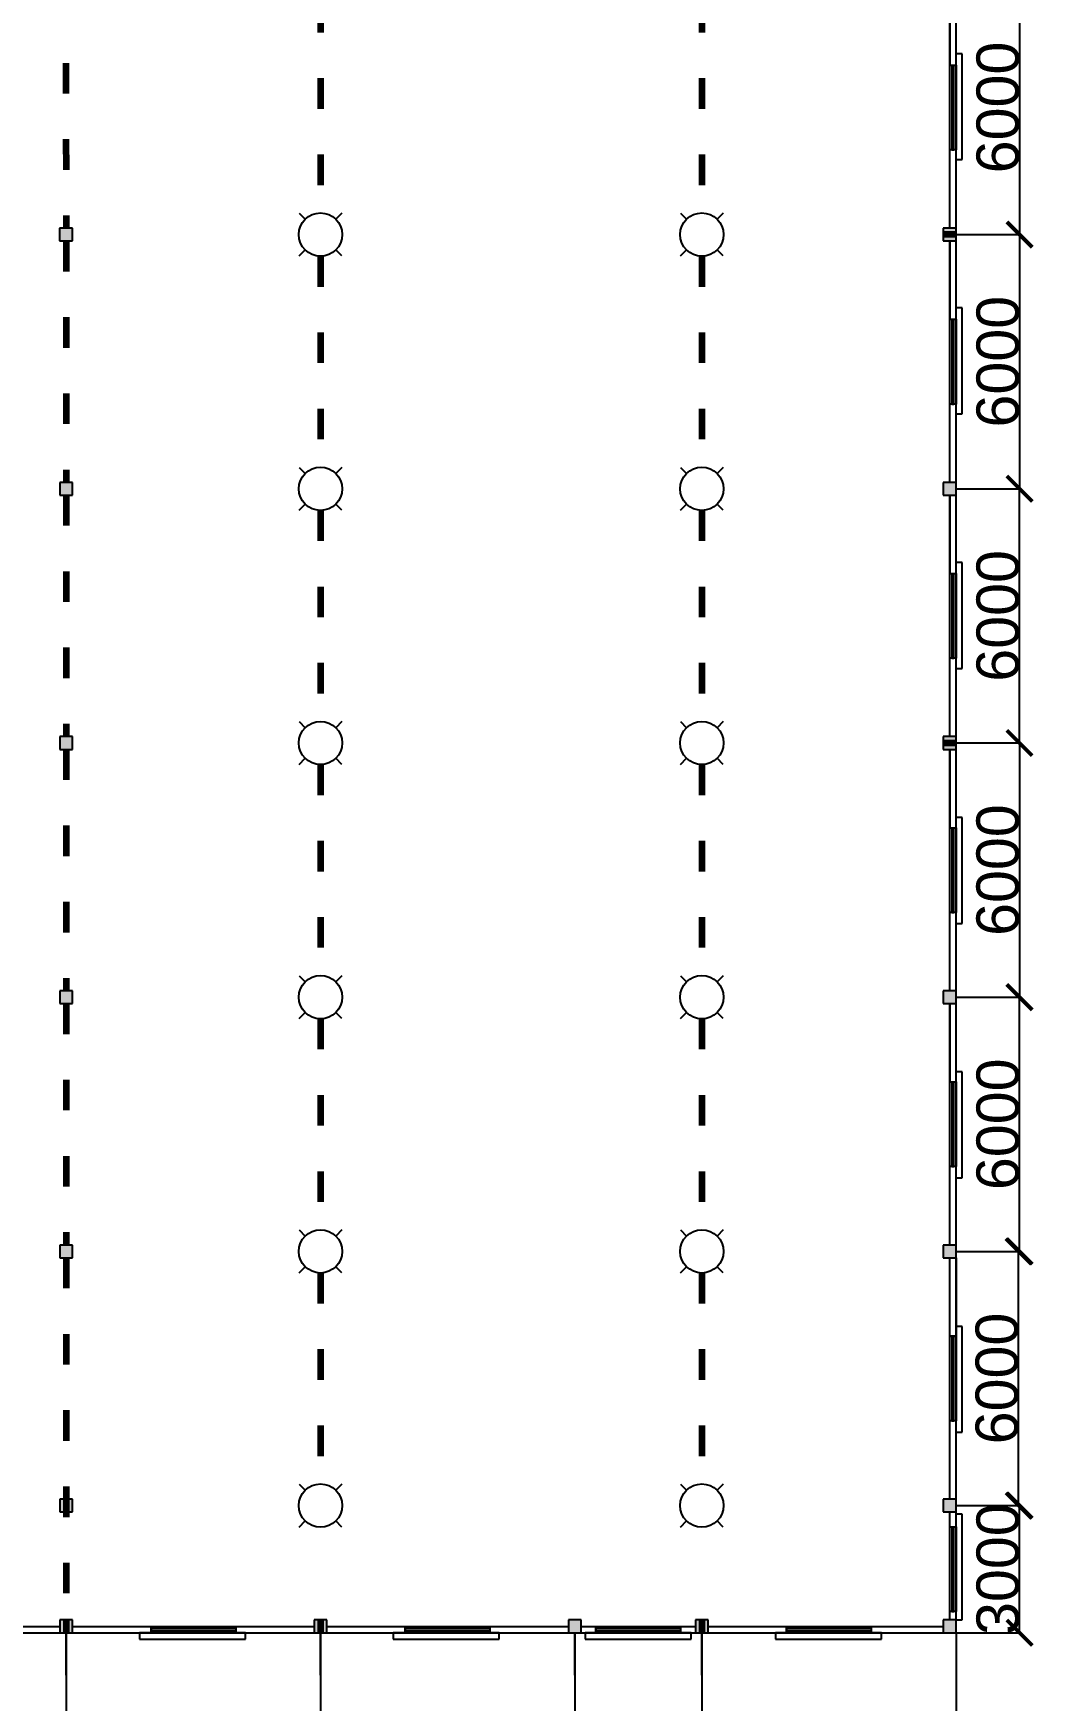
# Model space of a CAD drawing. Header units: millimetres. Extents: x 3339 to 2017737, y 4955 to 2748989.
# Drawn here: x 1518357 to 1541966, y 1661545 to 1700899 of the extents above; entities that cross this region are included whole.
import ezdxf

# ---------------------------------------------------------------- set-up
doc = ezdxf.new("R2010")
doc.units = ezdxf.units.MM
doc.header["$LTSCALE"] = 30
doc.linetypes.add('ACAD_ISO03W100', pattern=[30, 12, -18])
doc.styles.get("Standard").update_dxf_attribs({"font": 'arial.ttf'})
doc.dimstyles.new('ISO-25', dxfattribs={"dimtxt": 1000, "dimasz": 600, "dimexe": 1.25, "dimexo": 0.625, "dimtad": 1, "dimtxsty": 'Standard', "dimblk": 'ARCHTICK', "dimcen": 2.5, "dimclrd": 4, "dimadec": 0, "dimazin": 0, "dimtfac": 1, "dimtmove": 0, "dimatfit": 3, "dimfxl": 1, "dimarcsym": 0})
pattern_1 = [(0, (853779.603, 1616602.153), (0, 6.985), [5.08, -1.905]), (90, (853779.603, 1616602.153), (-6.985, 4e-16), [5.08, -1.905])]

# ---------------------------------------------------------------- blocks, each defined once
blk = doc.blocks.new('_ArchTick')
at = {"color": 0, "linetype": 'ByBlock', "const_width": 0.15}
blk.add_lwpolyline([(-0.5, -0.5), (0.5, 0.5)], dxfattribs=at)
blk = doc.blocks.new('*D402')
at = {"color": 0, "lineweight": -2, "transparency": 16777216}
for p, q in [((1513134, 1662148), (1513134, 1658090)), ((1519134, 1662148), (1519134, 1658090))]:
    blk.add_line(p, q, dxfattribs=at)
at = {"color": 4, "lineweight": -2, "transparency": 16777216}
blk.add_line((1519134, 1658092), (1513134, 1658092), dxfattribs=at)
at = {"layer": 'Defpoints', "color": 0, "transparency": 16777216}
for p in [(1513134, 1662149), (1519134, 1662149), (1513134, 1658092)]:
    blk.add_point(p, dxfattribs=at)
at = {"color": 4, "lineweight": -2, "transparency": 16777216, "xscale": 600, "yscale": 600, "zscale": 600, "rotation": 180}
blk.add_blockref('_ArchTick', (1513134, 1658092), dxfattribs=at)
at = {"color": 4, "lineweight": -2, "transparency": 16777216, "xscale": 600, "yscale": 600, "zscale": 600}
blk.add_blockref('_ArchTick', (1519134, 1658092), dxfattribs=at)
at = {"color": 0, "transparency": 16777216, "insert": (1516134, 1658603), "char_height": 1000, "attachment_point": 5}
blk.add_mtext('6000', dxfattribs=at)
blk = doc.blocks.new('*D403')
at = {"color": 0, "lineweight": -2, "transparency": 16777216}
for p, q in [((1519134, 1662148), (1519134, 1658090)), ((1525134, 1662148), (1525134, 1658090))]:
    blk.add_line(p, q, dxfattribs=at)
at = {"color": 4, "lineweight": -2, "transparency": 16777216}
blk.add_line((1525134, 1658092), (1519134, 1658092), dxfattribs=at)
at = {"layer": 'Defpoints', "color": 0, "transparency": 16777216}
for p in [(1519134, 1662149), (1525134, 1662149), (1519134, 1658092)]:
    blk.add_point(p, dxfattribs=at)
at = {"color": 4, "lineweight": -2, "transparency": 16777216, "xscale": 600, "yscale": 600, "zscale": 600, "rotation": 180}
blk.add_blockref('_ArchTick', (1519134, 1658092), dxfattribs=at)
at = {"color": 4, "lineweight": -2, "transparency": 16777216, "xscale": 600, "yscale": 600, "zscale": 600}
blk.add_blockref('_ArchTick', (1525134, 1658092), dxfattribs=at)
at = {"color": 0, "transparency": 16777216, "insert": (1522134, 1658603), "char_height": 1000, "attachment_point": 5}
blk.add_mtext('6000', dxfattribs=at)
blk = doc.blocks.new('*D404')
at = {"color": 0, "lineweight": -2, "transparency": 16777216}
for p, q in [((1525134, 1662148), (1525134, 1658140)), ((1531134, 1662148), (1531134, 1658140))]:
    blk.add_line(p, q, dxfattribs=at)
at = {"color": 4, "lineweight": -2, "transparency": 16777216}
blk.add_line((1531134, 1658142), (1525134, 1658142), dxfattribs=at)
at = {"layer": 'Defpoints', "color": 0, "transparency": 16777216}
for p in [(1525134, 1662149), (1531134, 1662149), (1525134, 1658142)]:
    blk.add_point(p, dxfattribs=at)
at = {"color": 4, "lineweight": -2, "transparency": 16777216, "xscale": 600, "yscale": 600, "zscale": 600, "rotation": 180}
blk.add_blockref('_ArchTick', (1525134, 1658142), dxfattribs=at)
at = {"color": 4, "lineweight": -2, "transparency": 16777216, "xscale": 600, "yscale": 600, "zscale": 600}
blk.add_blockref('_ArchTick', (1531134, 1658142), dxfattribs=at)
at = {"color": 0, "transparency": 16777216, "insert": (1528134, 1658653), "char_height": 1000, "attachment_point": 5}
blk.add_mtext('6000', dxfattribs=at)
blk = doc.blocks.new('*D405')
at = {"color": 0, "lineweight": -2, "transparency": 16777216}
for p, q in [((1531134, 1662148), (1531134, 1658190)), ((1534134, 1662148), (1534134, 1658190))]:
    blk.add_line(p, q, dxfattribs=at)
at = {"color": 4, "lineweight": -2, "transparency": 16777216}
blk.add_line((1534134, 1658192), (1531134, 1658192), dxfattribs=at)
at = {"layer": 'Defpoints', "color": 0, "transparency": 16777216}
for p in [(1531134, 1662149), (1534134, 1662149), (1531134, 1658192)]:
    blk.add_point(p, dxfattribs=at)
at = {"color": 4, "lineweight": -2, "transparency": 16777216, "xscale": 600, "yscale": 600, "zscale": 600, "rotation": 180}
blk.add_blockref('_ArchTick', (1531134, 1658192), dxfattribs=at)
at = {"color": 4, "lineweight": -2, "transparency": 16777216, "xscale": 600, "yscale": 600, "zscale": 600}
blk.add_blockref('_ArchTick', (1534134, 1658192), dxfattribs=at)
at = {"color": 0, "transparency": 16777216, "insert": (1532634, 1658703), "char_height": 1000, "attachment_point": 5}
blk.add_mtext('3000', dxfattribs=at)
blk = doc.blocks.new('*D406')
at = {"color": 0, "lineweight": -2, "transparency": 16777216}
for p, q in [((1534134, 1662148), (1534134, 1658240)), ((1540134, 1662148), (1540134, 1658240))]:
    blk.add_line(p, q, dxfattribs=at)
at = {"color": 4, "lineweight": -2, "transparency": 16777216}
blk.add_line((1540134, 1658242), (1534134, 1658242), dxfattribs=at)
at = {"layer": 'Defpoints', "color": 0, "transparency": 16777216}
for p in [(1534134, 1662149), (1540134, 1662149), (1534134, 1658242)]:
    blk.add_point(p, dxfattribs=at)
at = {"color": 4, "lineweight": -2, "transparency": 16777216, "xscale": 600, "yscale": 600, "zscale": 600, "rotation": 180}
blk.add_blockref('_ArchTick', (1534134, 1658242), dxfattribs=at)
at = {"color": 4, "lineweight": -2, "transparency": 16777216, "xscale": 600, "yscale": 600, "zscale": 600}
blk.add_blockref('_ArchTick', (1540134, 1658242), dxfattribs=at)
at = {"color": 0, "transparency": 16777216, "insert": (1537134, 1658753), "char_height": 1000, "attachment_point": 5}
blk.add_mtext('6000', dxfattribs=at)
blk = doc.blocks.new('*D413')
at = {"color": 0, "lineweight": -2, "transparency": 16777216}
for p, q in [((1540135, 1666149), (1541635, 1666149)), ((1540135, 1663149), (1541635, 1663149))]:
    blk.add_line(p, q, dxfattribs=at)
at = {"color": 4, "lineweight": -2, "transparency": 16777216}
blk.add_line((1541634, 1663149), (1541634, 1666149), dxfattribs=at)
at = {"layer": 'Defpoints', "color": 0, "transparency": 16777216}
for p in [(1540134, 1666149), (1541634, 1666149), (1540134, 1663149)]:
    blk.add_point(p, dxfattribs=at)
at = {"color": 4, "lineweight": -2, "transparency": 16777216, "xscale": 600, "yscale": 600, "zscale": 600}
for p, rotation in [((1541634, 1666149), 90), ((1541634, 1663149), 270)]:
    blk.add_blockref('_ArchTick', p, dxfattribs=dict(at, rotation=rotation))
at = {"color": 0, "transparency": 16777216, "insert": (1541123, 1664649), "char_height": 1000, "attachment_point": 5, "rotation": 90}
blk.add_mtext('3000', dxfattribs=at)
blk = doc.blocks.new('*D243')
at = {"color": 0, "lineweight": -2, "transparency": 16777216}
for p, q in [((1540135, 1672149), (1541613, 1672149)), ((1540135, 1666149), (1541613, 1666149))]:
    blk.add_line(p, q, dxfattribs=at)
at = {"color": 4, "lineweight": -2, "transparency": 16777216}
blk.add_line((1541612, 1666149), (1541612, 1672149), dxfattribs=at)
at = {"layer": 'Defpoints', "color": 0, "transparency": 16777216}
for p in [(1540134, 1672149), (1541612, 1672149), (1540134, 1666149)]:
    blk.add_point(p, dxfattribs=at)
at = {"color": 4, "lineweight": -2, "transparency": 16777216, "xscale": 600, "yscale": 600, "zscale": 600}
for p, rotation in [((1541612, 1672149), 90), ((1541612, 1666149), 270)]:
    blk.add_blockref('_ArchTick', p, dxfattribs=dict(at, rotation=rotation))
at = {"color": 0, "transparency": 16777216, "insert": (1541101, 1669149), "char_height": 1000, "attachment_point": 5, "rotation": 90}
blk.add_mtext('6000', dxfattribs=at)
blk = doc.blocks.new('*D414')
at = {"color": 0, "lineweight": -2, "transparency": 16777216}
for p, q in [((1540135, 1678149), (1541635, 1678149)), ((1540135, 1672149), (1541635, 1672149))]:
    blk.add_line(p, q, dxfattribs=at)
at = {"color": 4, "lineweight": -2, "transparency": 16777216}
blk.add_line((1541634, 1672149), (1541634, 1678149), dxfattribs=at)
at = {"layer": 'Defpoints', "color": 0, "transparency": 16777216}
for p in [(1540134, 1678149), (1541634, 1678149), (1540134, 1672149)]:
    blk.add_point(p, dxfattribs=at)
at = {"color": 4, "lineweight": -2, "transparency": 16777216, "xscale": 600, "yscale": 600, "zscale": 600}
for p, rotation in [((1541634, 1678149), 90), ((1541634, 1672149), 270)]:
    blk.add_blockref('_ArchTick', p, dxfattribs=dict(at, rotation=rotation))
at = {"color": 0, "transparency": 16777216, "insert": (1541123, 1675149), "char_height": 1000, "attachment_point": 5, "rotation": 90}
blk.add_mtext('6000', dxfattribs=at)
blk = doc.blocks.new('*D415')
at = {"color": 0, "lineweight": -2, "transparency": 16777216}
for p, q in [((1540135, 1684149), (1541635, 1684149)), ((1540135, 1678149), (1541635, 1678149))]:
    blk.add_line(p, q, dxfattribs=at)
at = {"color": 4, "lineweight": -2, "transparency": 16777216}
blk.add_line((1541633, 1684149), (1541633, 1678149), dxfattribs=at)
at = {"layer": 'Defpoints', "color": 0, "transparency": 16777216}
for p in [(1540134, 1684149), (1540134, 1678149), (1541633, 1678149)]:
    blk.add_point(p, dxfattribs=at)
at = {"color": 4, "lineweight": -2, "transparency": 16777216, "xscale": 600, "yscale": 600, "zscale": 600}
for p, rotation in [((1541633, 1684149), 90), ((1541633, 1678149), 270)]:
    blk.add_blockref('_ArchTick', p, dxfattribs=dict(at, rotation=rotation))
at = {"color": 0, "transparency": 16777216, "insert": (1541122, 1681149), "char_height": 1000, "attachment_point": 5, "rotation": 90}
blk.add_mtext('6000', dxfattribs=at)
blk = doc.blocks.new('*D416')
at = {"color": 0, "lineweight": -2, "transparency": 16777216}
for p, q in [((1540135, 1690149), (1541635, 1690149)), ((1540135, 1684149), (1541635, 1684149))]:
    blk.add_line(p, q, dxfattribs=at)
at = {"color": 4, "lineweight": -2, "transparency": 16777216}
blk.add_line((1541634, 1684149), (1541634, 1690149), dxfattribs=at)
at = {"layer": 'Defpoints', "color": 0, "transparency": 16777216}
for p in [(1540134, 1690149), (1541634, 1690149), (1540134, 1684149)]:
    blk.add_point(p, dxfattribs=at)
at = {"color": 4, "lineweight": -2, "transparency": 16777216, "xscale": 600, "yscale": 600, "zscale": 600}
for p, rotation in [((1541634, 1690149), 90), ((1541634, 1684149), 270)]:
    blk.add_blockref('_ArchTick', p, dxfattribs=dict(at, rotation=rotation))
at = {"color": 0, "transparency": 16777216, "insert": (1541123, 1687149), "char_height": 1000, "attachment_point": 5, "rotation": 90}
blk.add_mtext('6000', dxfattribs=at)
blk = doc.blocks.new('*D417')
at = {"color": 0, "lineweight": -2, "transparency": 16777216}
for p, q in [((1540135, 1696149), (1541635, 1696149)), ((1540135, 1690149), (1541635, 1690149))]:
    blk.add_line(p, q, dxfattribs=at)
at = {"color": 4, "lineweight": -2, "transparency": 16777216}
blk.add_line((1541634, 1696149), (1541634, 1690149), dxfattribs=at)
at = {"layer": 'Defpoints', "color": 0, "transparency": 16777216}
for p in [(1540134, 1696149), (1540134, 1690149), (1541634, 1690149)]:
    blk.add_point(p, dxfattribs=at)
at = {"color": 4, "lineweight": -2, "transparency": 16777216, "xscale": 600, "yscale": 600, "zscale": 600}
for p, rotation in [((1541634, 1696149), 90), ((1541634, 1690149), 270)]:
    blk.add_blockref('_ArchTick', p, dxfattribs=dict(at, rotation=rotation))
at = {"color": 0, "transparency": 16777216, "insert": (1541123, 1693149), "char_height": 1000, "attachment_point": 5, "rotation": 90}
blk.add_mtext('6000', dxfattribs=at)
blk = doc.blocks.new('*D418')
at = {"color": 0, "lineweight": -2, "transparency": 16777216}
for p, q in [((1540135, 1702149), (1541635, 1702149)), ((1540135, 1696149), (1541635, 1696149))]:
    blk.add_line(p, q, dxfattribs=at)
at = {"color": 4, "lineweight": -2, "transparency": 16777216}
blk.add_line((1541634, 1702149), (1541634, 1696149), dxfattribs=at)
at = {"layer": 'Defpoints', "color": 0, "transparency": 16777216}
for p in [(1540134, 1702149), (1540134, 1696149), (1541634, 1696149)]:
    blk.add_point(p, dxfattribs=at)
at = {"color": 4, "lineweight": -2, "transparency": 16777216, "xscale": 600, "yscale": 600, "zscale": 600}
for p, rotation in [((1541634, 1702149), 90), ((1541634, 1696149), 270)]:
    blk.add_blockref('_ArchTick', p, dxfattribs=dict(at, rotation=rotation))
at = {"color": 0, "transparency": 16777216, "insert": (1541123, 1699149), "char_height": 1000, "attachment_point": 5, "rotation": 90}
blk.add_mtext('6000', dxfattribs=at)

msp = doc.modelspace()

# ---------------------------------------------------------------- hatches: boundary and pattern name
at = {"ltscale": 2, "true_color": 0xf8d731}
h = msp.add_hatch(dxfattribs=at)
h.set_pattern_fill('ANGLE', color=40)
h.set_pattern_definition(pattern_1)
h.paths.add_polyline_path([(1519275.26, 1708298.947), (1519125.26, 1708298.947), (1518975.26, 1708298.947), (1518975.26, 1708148.947), (1518975.26, 1707998.947), (1519275.26, 1707998.947)])
h.paths.add_polyline_path([(1519276.437, 1702298.947), (1519126.437, 1702298.947), (1518976.437, 1702298.947), (1518976.437, 1702148.947), (1518976.437, 1701998.947), (1519276.437, 1701998.947)])
h.paths.add_polyline_path([(1519277.613, 1696298.947), (1519127.613, 1696298.947), (1518977.613, 1696298.947), (1518977.613, 1696148.947), (1518977.613, 1695998.947), (1519277.613, 1695998.947)])
h.paths.add_polyline_path([(1519278.789, 1690298.947), (1519128.789, 1690298.947), (1518978.789, 1690298.947), (1518978.789, 1690148.947), (1518978.789, 1689998.947), (1519278.789, 1689998.947)])
h.paths.add_polyline_path([(1519279.966, 1684298.947), (1519129.966, 1684298.947), (1518979.966, 1684298.947), (1518979.966, 1684148.947), (1518979.966, 1683998.947), (1519279.966, 1683998.947)])
h.paths.add_polyline_path([(1519281.142, 1678298.947), (1519131.142, 1678298.947), (1518981.142, 1678298.947), (1518981.142, 1678148.947), (1518981.142, 1677998.947), (1519281.142, 1677998.947)])
at = {"true_color": 0xf8d731}
h = msp.add_hatch(color=40, dxfattribs=at)
h.dxf.hatch_style = 1
h.paths.add_polyline_path([(1540134.084, 1702298.947), (1539984.084, 1702298.947), (1539834.084, 1702298.947), (1539834.084, 1701998.947), (1540134.084, 1701998.947)])
h.paths.add_polyline_path([(1540134.084, 1696298.947), (1539984.084, 1696298.947), (1539834.084, 1696298.947), (1539834.084, 1696148.947), (1539834.084, 1695998.947), (1540134.084, 1695998.947)])
h.paths.add_polyline_path([(1540134.084, 1690298.947), (1539984.084, 1690298.947), (1539834.084, 1690298.947), (1539834.084, 1690148.947), (1539834.084, 1689998.947), (1540134.084, 1689998.947)])
h.paths.add_polyline_path([(1540134.084, 1684298.947), (1539984.084, 1684298.947), (1539834.084, 1684298.947), (1539834.084, 1684148.947), (1539834.084, 1683998.947), (1540134.084, 1683998.947)])
h = msp.add_hatch(color=40, dxfattribs=at)
h.dxf.hatch_style = 1
h.paths.add_polyline_path([(1540134.084, 1663448.947), (1539984.084, 1663448.947), (1539834.084, 1663448.947), (1539834.084, 1663298.947), (1539834.084, 1663148.947), (1540134.084, 1663148.947)])
h.paths.add_polyline_path([(1534284.084, 1663448.947), (1534134.084, 1663448.947), (1533984.084, 1663448.947), (1533984.084, 1663298.947), (1533984.084, 1663148.947), (1534284.084, 1663148.947)])
h.paths.add_polyline_path([(1531284.084, 1663448.947), (1531134.084, 1663448.947), (1530984.084, 1663448.947), (1530984.084, 1663298.947), (1530984.084, 1663148.947), (1531284.084, 1663148.947)])
h.paths.add_polyline_path([(1525284.084, 1663448.947), (1525134.084, 1663448.947), (1524984.084, 1663448.947), (1524984.084, 1663298.947), (1524984.084, 1663148.947), (1525284.084, 1663148.947)])
h.paths.add_polyline_path([(1519284.084, 1663448.947), (1519134.084, 1663448.947), (1518984.084, 1663448.947), (1518984.084, 1663298.947), (1518984.084, 1663148.947), (1519284.084, 1663148.947)])
h.paths.add_polyline_path([(1513284.084, 1663448.947), (1513134.084, 1663448.947), (1512984.084, 1663448.947), (1512984.084, 1663298.947), (1512984.084, 1663148.947), (1513284.084, 1663148.947)])
h.paths.add_polyline_path([(1507284.084, 1663448.947), (1507134.084, 1663448.947), (1506984.084, 1663448.947), (1506984.084, 1663298.947), (1506984.084, 1663148.947), (1507284.084, 1663148.947)])
h.paths.add_polyline_path([(1504284.084, 1663448.947), (1504134.084, 1663448.947), (1503984.084, 1663448.947), (1503984.084, 1663298.947), (1503984.084, 1663148.947), (1504284.084, 1663148.947)])
h.paths.add_polyline_path([(1498434.084, 1663448.947), (1498284.084, 1663448.947), (1498134.084, 1663448.947), (1498134.084, 1663148.947), (1498434.084, 1663148.947)])
h.paths.add_polyline_path([(1498434.084, 1666298.947), (1498284.084, 1666298.947), (1498134.084, 1666298.947), (1498134.084, 1665998.947), (1498434.084, 1665998.947)])
h.paths.add_polyline_path([(1498434.084, 1672298.947), (1498284.084, 1672298.947), (1498134.084, 1672298.947), (1498134.084, 1672148.947), (1498134.084, 1671998.947), (1498434.084, 1671998.947)])
h.paths.add_polyline_path([(1498434.084, 1678298.947), (1498284.084, 1678298.947), (1498134.084, 1678298.947), (1498134.084, 1677998.947), (1498434.084, 1677998.947)])
h.paths.add_polyline_path([(1494134.084, 1674298.947), (1493988.192, 1674298.947), (1493838.192, 1674298.947), (1493838.192, 1674148.947), (1493838.192, 1673998.947), (1494134.084, 1673998.947)])
h.paths.add_polyline_path([(1494134.084, 1668148.947), (1494134.084, 1668299.806), (1493838.192, 1668299.806), (1493838.192, 1668149.806), (1493838.192, 1667999.806), (1494134.084, 1667999.806)])
h.paths.add_polyline_path([(1494134.084, 1663448.947), (1493834.084, 1663448.947), (1493834.084, 1663148.947), (1494134.084, 1663148.947)])
h.paths.add_polyline_path([(1540134.084, 1666298.947), (1539984.084, 1666298.947), (1539834.084, 1666298.947), (1539834.084, 1666148.947), (1539834.084, 1665998.947), (1540134.084, 1665998.947)])
h.paths.add_polyline_path([(1540134.084, 1672298.947), (1539984.084, 1672298.947), (1539834.084, 1672298.947), (1539834.084, 1672148.947), (1539834.084, 1671998.947), (1540134.084, 1671998.947)])
h.paths.add_polyline_path([(1540134.084, 1678298.947), (1539984.084, 1678298.947), (1539834.084, 1678298.947), (1539834.084, 1678148.947), (1539834.084, 1677998.947), (1540134.084, 1677998.947)])
h.paths.add_polyline_path([(1487284.084, 1663448.947), (1486984.084, 1663448.947), (1486984.084, 1663148.947), (1487134.084, 1663148.947), (1487284.084, 1663148.947)])
h.paths.add_polyline_path([(1480284.084, 1663448.947), (1479984.084, 1663448.947), (1479984.084, 1663148.947), (1480134.084, 1663148.947), (1480284.084, 1663148.947)])
h.paths.add_polyline_path([(1474284.084, 1663448.947), (1473984.084, 1663448.947), (1473984.084, 1663148.947), (1474134.084, 1663148.947), (1474284.084, 1663148.947)])
h.paths.add_polyline_path([(1468284.084, 1663448.947), (1467984.084, 1663448.947), (1467984.084, 1663148.947), (1468134.084, 1663148.947), (1468284.084, 1663148.947)])
h.paths.add_polyline_path([(1498434.084, 1684298.947), (1498284.084, 1684298.947), (1498134.084, 1684298.947), (1498134.084, 1684148.947), (1498134.084, 1683998.947), (1498434.084, 1683998.947)])
h.paths.add_polyline_path([(1494134.084, 1680298.947), (1493988.192, 1680298.947), (1493838.192, 1680298.947), (1493838.192, 1680148.947), (1493838.192, 1679998.947), (1494134.084, 1679998.947)])
h.paths.add_polyline_path([(1494134.084, 1686298.947), (1493988.192, 1686298.947), (1493838.192, 1686298.947), (1493838.192, 1686148.947), (1493838.192, 1685998.947), (1494134.084, 1685998.947)])
h.paths.add_polyline_path([(1450434.084, 1663448.947), (1450134.084, 1663448.947), (1450134.084, 1663148.947), (1450434.084, 1663148.947)])
h.paths.add_polyline_path([(1456284.084, 1663448.947), (1455984.084, 1663448.947), (1455984.084, 1663148.947), (1456134.084, 1663148.947), (1456284.084, 1663148.947)])
h.paths.add_polyline_path([(1462284.084, 1663448.947), (1461984.084, 1663448.947), (1461984.084, 1663148.947), (1462134.084, 1663148.947), (1462284.084, 1663148.947)])
at = {"ltscale": 2, "true_color": 0xf8d731}
h = msp.add_hatch(dxfattribs=at)
h.set_pattern_fill('ANGLE', color=40)
h.set_pattern_definition(pattern_1)
h.paths.add_polyline_path([(1519282.319, 1672298.947), (1519132.319, 1672298.947), (1518982.319, 1672298.947), (1518982.319, 1672148.947), (1518982.319, 1671998.947), (1519282.319, 1671998.947)])
h.paths.add_polyline_path([(1519283.495, 1666298.947), (1519133.495, 1666298.947), (1518983.495, 1666298.947), (1518983.495, 1666148.947), (1518983.495, 1665998.947), (1519283.495, 1665998.947)])

# ---------------------------------------------------------------- linework, layer by layer
for p, q in [((1540134.084, 1663148.947), (1540134.084, 1726148.947)), ((1540134.084, 1696148.947), (1540134.084, 1702148.947)), ((1539984.084, 1696298.947), (1539984.084, 1701998.947)), ((1539984.084, 1701998.947), (1539984.084, 1700148.947)), ((1539984.084, 1700148.947), (1540134.084, 1700148.947)), ((1540132.521, 1700418.876), (1540132.521, 1697918.876)), ((1540282.521, 1700418.876), (1540132.521, 1700418.876)), ((1540132.521, 1700418.876), (1540132.521, 1700418.876)), ((1540282.521, 1697918.876), (1540282.521, 1700418.876)), ((1540132.521, 1697918.876), (1540282.521, 1697918.876)), ((1524628.774, 1696654.257), (1524773.03, 1696510)), ((1525639.393, 1696654.257), (1525495.137, 1696510)), ((1533628.774, 1696654.257), (1533773.03, 1696510)), ((1534639.393, 1696654.257), (1534495.137, 1696510)), ((1539834.084, 1696298.947), (1539834.084, 1695998.947)), ((1540134.084, 1696298.947), (1539834.084, 1696298.947)), ((1539834.084, 1696298.947), (1539834.084, 1696148.947)), ((1540134.084, 1696298.947), (1539984.084, 1696298.947)), ((1540134.084, 1695998.947), (1540134.084, 1696298.947)), ((1540134.084, 1696148.947), (1540134.084, 1696298.947)), ((1524628.774, 1695643.637), (1524773.03, 1695787.893)), ((1525639.393, 1695643.637), (1525495.137, 1695787.893)), ((1533628.774, 1695643.637), (1533773.03, 1695787.893)), ((1534639.393, 1695643.637), (1534495.137, 1695787.893)), ((1539834.084, 1695998.947), (1540134.084, 1695998.947)), ((1539984.084, 1690298.947), (1539984.084, 1695998.947)), ((1539984.084, 1695998.947), (1539984.084, 1694148.947)), ((1540134.084, 1690148.947), (1540134.084, 1696148.947)), ((1540132.521, 1694418.876), (1540132.521, 1691918.876)), ((1540282.521, 1694418.876), (1540132.521, 1694418.876)), ((1540132.521, 1694418.876), (1540132.521, 1694418.876)), ((1540282.521, 1691918.876), (1540282.521, 1694418.876)), ((1539984.084, 1694148.947), (1540134.084, 1694148.947)), ((1540132.521, 1691918.876), (1540282.521, 1691918.876)), ((1524628.774, 1690654.257), (1524773.03, 1690510)), ((1525639.393, 1690654.257), (1525495.137, 1690510)), ((1533628.774, 1690654.257), (1533773.03, 1690510)), ((1534639.393, 1690654.257), (1534495.137, 1690510)), ((1539834.084, 1690298.947), (1539834.084, 1689998.947)), ((1540134.084, 1690298.947), (1539834.084, 1690298.947)), ((1539834.084, 1690298.947), (1539834.084, 1690148.947)), ((1540134.084, 1690298.947), (1539984.084, 1690298.947)), ((1540134.084, 1689998.947), (1540134.084, 1690298.947)), ((1540134.084, 1690148.947), (1540134.084, 1690298.947)), ((1539834.084, 1689998.947), (1540134.084, 1689998.947)), ((1539984.084, 1684298.947), (1539984.084, 1689998.947)), ((1539984.084, 1689998.947), (1539984.084, 1688148.947)), ((1540134.084, 1684148.947), (1540134.084, 1690148.947)), ((1540134.084, 1690148.947), (1540134.084, 1690148.947)), ((1524628.774, 1689643.637), (1524773.03, 1689787.893)), ((1525639.393, 1689643.637), (1525495.137, 1689787.893)), ((1533628.774, 1689643.637), (1533773.03, 1689787.893)), ((1534639.393, 1689643.637), (1534495.137, 1689787.893)), ((1540132.521, 1688408.876), (1540132.521, 1685908.876)), ((1540282.521, 1688408.876), (1540132.521, 1688408.876)), ((1540132.521, 1688408.876), (1540132.521, 1688408.876)), ((1540282.521, 1685908.876), (1540282.521, 1688408.876)), ((1539984.084, 1688148.947), (1540134.084, 1688148.947)), ((1540132.521, 1685908.876), (1540282.521, 1685908.876)), ((1524628.774, 1684654.257), (1524773.03, 1684510)), ((1525639.393, 1684654.257), (1525495.137, 1684510)), ((1533628.774, 1684654.257), (1533773.03, 1684510)), ((1534639.393, 1684654.257), (1534495.137, 1684510)), ((1539834.084, 1684298.947), (1539834.084, 1683998.947)), ((1540134.084, 1684298.947), (1539834.084, 1684298.947)), ((1539834.084, 1684298.947), (1539834.084, 1684148.947)), ((1539834.084, 1683998.947), (1540134.084, 1683998.947)), ((1540134.084, 1684298.947), (1539984.084, 1684298.947)), ((1539984.084, 1678298.947), (1539984.084, 1683998.947)), ((1539984.084, 1683998.947), (1539984.084, 1682148.947)), ((1540134.084, 1683998.947), (1540134.084, 1684298.947)), ((1540134.084, 1684148.947), (1540134.084, 1684298.947)), ((1540134.084, 1678148.947), (1540134.084, 1684148.947)), ((1524628.774, 1683643.637), (1524773.03, 1683787.893)), ((1525639.393, 1683643.637), (1525495.137, 1683787.893)), ((1533628.774, 1683643.637), (1533773.03, 1683787.893)), ((1534639.393, 1683643.637), (1534495.137, 1683787.893)), ((1540132.521, 1682388.876), (1540132.521, 1679888.876)), ((1540282.521, 1682388.876), (1540132.521, 1682388.876)), ((1540132.521, 1682388.876), (1540132.521, 1682388.876)), ((1540282.521, 1679888.876), (1540282.521, 1682388.876)), ((1539984.084, 1682148.947), (1540134.084, 1682148.947)), ((1540132.521, 1679888.876), (1540282.521, 1679888.876)), ((1524628.774, 1678654.257), (1524773.03, 1678510)), ((1525639.393, 1678654.257), (1525495.137, 1678510)), ((1533628.774, 1678654.257), (1533773.03, 1678510)), ((1534639.393, 1678654.257), (1534495.137, 1678510)), ((1539834.084, 1678298.947), (1539834.084, 1677998.947)), ((1540134.084, 1678298.947), (1539834.084, 1678298.947)), ((1539834.084, 1678298.947), (1539834.084, 1678148.947)), ((1540134.084, 1678298.947), (1539984.084, 1678298.947)), ((1540134.084, 1677998.947), (1540134.084, 1678298.947)), ((1540134.084, 1678148.947), (1540134.084, 1678298.947)), ((1540134.084, 1672148.947), (1540134.084, 1678148.947)), ((1524628.774, 1677643.637), (1524773.03, 1677787.893)), ((1525639.393, 1677643.637), (1525495.137, 1677787.893)), ((1533628.774, 1677643.637), (1533773.03, 1677787.893)), ((1534639.393, 1677643.637), (1534495.137, 1677787.893)), ((1539834.084, 1677998.947), (1540134.084, 1677998.947)), ((1539984.084, 1672298.947), (1539984.084, 1677998.947)), ((1539984.084, 1677998.947), (1539984.084, 1676148.947)), ((1539984.084, 1676148.947), (1540134.084, 1676148.947)), ((1540132.521, 1676388.876), (1540132.521, 1673888.876)), ((1540282.521, 1676388.876), (1540132.521, 1676388.876)), ((1540132.521, 1676388.876), (1540132.521, 1676388.876)), ((1540282.521, 1673888.876), (1540282.521, 1676388.876)), ((1540132.521, 1673888.876), (1540282.521, 1673888.876)), ((1524628.774, 1672654.257), (1524773.03, 1672510)), ((1525639.393, 1672654.257), (1525495.137, 1672510)), ((1533628.774, 1672654.257), (1533773.03, 1672510)), ((1534639.393, 1672654.257), (1534495.137, 1672510)), ((1539834.084, 1672298.947), (1539834.084, 1671998.947)), ((1540134.084, 1672298.947), (1539834.084, 1672298.947)), ((1539834.084, 1672298.947), (1539834.084, 1672148.947)), ((1540134.084, 1672298.947), (1539984.084, 1672298.947)), ((1540134.084, 1671998.947), (1540134.084, 1672298.947)), ((1540134.084, 1672148.947), (1540134.084, 1672298.947)), ((1524628.774, 1671643.637), (1524773.03, 1671787.893)), ((1525639.393, 1671643.637), (1525495.137, 1671787.893)), ((1533628.774, 1671643.637), (1533773.03, 1671787.893)), ((1534639.393, 1671643.637), (1534495.137, 1671787.893)), ((1539834.084, 1671998.947), (1540134.084, 1671998.947)), ((1539984.084, 1666298.947), (1539984.084, 1671998.947)), ((1540134.084, 1666148.947), (1540134.084, 1672148.947)), ((1540134.084, 1671998.947), (1540134.084, 1670148.947)), ((1540132.521, 1670378.876), (1540132.521, 1667878.876)), ((1540282.521, 1670378.876), (1540132.521, 1670378.876)), ((1540132.521, 1670378.876), (1540132.521, 1670378.876)), ((1540282.521, 1667878.876), (1540282.521, 1670378.876)), ((1540134.084, 1670148.947), (1539984.084, 1670148.947)), ((1540132.521, 1667878.876), (1540282.521, 1667878.876)), ((1524628.774, 1666654.257), (1524773.03, 1666510)), ((1525639.393, 1666654.257), (1525495.137, 1666510)), ((1533628.774, 1666654.257), (1533773.03, 1666510)), ((1534639.393, 1666654.257), (1534495.137, 1666510)), ((1539834.084, 1666298.947), (1539834.084, 1665998.947)), ((1540134.084, 1666298.947), (1539834.084, 1666298.947)), ((1539834.084, 1666298.947), (1539834.084, 1666148.947)), ((1540134.084, 1666298.947), (1539984.084, 1666298.947)), ((1540134.084, 1665998.947), (1540134.084, 1666298.947)), ((1540134.084, 1666148.947), (1540134.084, 1666298.947)), ((1539834.084, 1665998.947), (1540134.084, 1665998.947)), ((1539984.084, 1663448.947), (1539984.084, 1665998.947)), ((1540132.521, 1665948.876), (1540132.521, 1663448.876)), ((1540282.521, 1665948.876), (1540132.521, 1665948.876)), ((1540132.521, 1665948.876), (1540132.521, 1665948.876)), ((1540134.084, 1663148.947), (1540134.084, 1666148.947)), ((1540282.521, 1663448.876), (1540282.521, 1665948.876)), ((1524628.774, 1665643.637), (1524773.03, 1665787.893)), ((1525639.393, 1665643.637), (1525495.137, 1665787.893)), ((1533628.774, 1665643.637), (1533773.03, 1665787.893)), ((1534639.393, 1665643.637), (1534495.137, 1665787.893)), ((1540134.084, 1663648.947), (1539984.084, 1663648.947)), ((1540134.084, 1663148.947), (1540134.084, 1663648.947)), ((1498134.084, 1663148.947), (1540134.084, 1663148.947)), ((1513134.084, 1663148.947), (1519134.084, 1663148.947)), ((1513284.084, 1663298.947), (1518984.084, 1663298.947)), ((1518984.084, 1663448.947), (1518984.084, 1663148.947)), ((1519284.084, 1663448.947), (1518984.084, 1663448.947)), ((1518984.084, 1663448.947), (1518984.084, 1663298.947)), ((1518984.084, 1663148.947), (1519284.084, 1663148.947)), ((1519284.084, 1663448.947), (1519134.084, 1663448.947)), ((1519134.084, 1663148.947), (1519134.084, 1662148.947)), ((1519134.084, 1662148.947), (1519134.084, 1663148.947)), ((1519134.084, 1663148.947), (1525134.084, 1663148.947)), ((1519134.084, 1663148.947), (1521134.084, 1663148.947)), ((1519284.084, 1663148.947), (1519284.084, 1663448.947)), ((1519284.084, 1663298.947), (1519284.084, 1663448.947)), ((1519284.084, 1663298.947), (1524984.084, 1663298.947)), ((1523362.521, 1663148.876), (1520862.521, 1663148.876)), ((1520862.521, 1663148.876), (1520862.521, 1662998.876)), ((1521134.084, 1663148.947), (1521134.084, 1663298.947)), ((1523362.521, 1662998.876), (1523362.521, 1663148.876)), ((1524984.084, 1663448.947), (1524984.084, 1663148.947)), ((1525284.084, 1663448.947), (1524984.084, 1663448.947)), ((1524984.084, 1663448.947), (1524984.084, 1663298.947)), ((1524984.084, 1663148.947), (1525284.084, 1663148.947)), ((1525284.084, 1663448.947), (1525134.084, 1663448.947)), ((1525134.084, 1663148.947), (1525134.084, 1662148.947)), ((1525134.084, 1662148.947), (1525134.084, 1663148.947)), ((1525134.084, 1663148.947), (1531134.084, 1663148.947)), ((1525134.084, 1663148.947), (1527134.084, 1663148.947)), ((1525284.084, 1663148.947), (1525284.084, 1663448.947)), ((1525284.084, 1663298.947), (1525284.084, 1663448.947)), ((1525284.084, 1663298.947), (1530984.084, 1663298.947)), ((1529352.521, 1663148.876), (1526852.521, 1663148.876)), ((1526852.521, 1663148.876), (1526852.521, 1662998.876)), ((1527134.084, 1663148.947), (1527134.084, 1663298.947)), ((1529352.521, 1662998.876), (1529352.521, 1663148.876)), ((1530984.084, 1663448.947), (1530984.084, 1663148.947)), ((1531284.084, 1663448.947), (1530984.084, 1663448.947)), ((1530984.084, 1663448.947), (1530984.084, 1663298.947)), ((1530984.084, 1663148.947), (1531284.084, 1663148.947)), ((1531284.084, 1663448.947), (1531134.084, 1663448.947)), ((1531134.084, 1663148.947), (1531134.084, 1662148.947)), ((1531134.084, 1662148.947), (1531134.084, 1663148.947)), ((1531134.084, 1663148.947), (1534134.084, 1663148.947)), ((1531284.084, 1663148.947), (1531284.084, 1663448.947)), ((1531284.084, 1663298.947), (1533984.084, 1663298.947)), ((1533882.521, 1663148.876), (1531382.521, 1663148.876)), ((1531382.521, 1663148.876), (1531382.521, 1662998.876)), ((1531634.084, 1663148.947), (1531634.084, 1663298.947)), ((1533882.521, 1662998.876), (1533882.521, 1663148.876)), ((1533984.084, 1663448.947), (1533984.084, 1663148.947)), ((1534284.084, 1663448.947), (1533984.084, 1663448.947)), ((1533984.084, 1663448.947), (1533984.084, 1663298.947)), ((1533984.084, 1663148.947), (1534284.084, 1663148.947)), ((1534284.084, 1663448.947), (1534134.084, 1663448.947)), ((1534134.084, 1663148.947), (1534134.084, 1662148.947)), ((1534134.084, 1662148.947), (1534134.084, 1663148.947)), ((1534134.084, 1663148.947), (1540134.084, 1663148.947)), ((1534134.084, 1663148.947), (1536134.084, 1663148.947)), ((1534284.084, 1663148.947), (1534284.084, 1663448.947)), ((1534284.084, 1663298.947), (1534284.084, 1663448.947)), ((1534284.084, 1663298.947), (1539834.084, 1663298.947)), ((1538372.521, 1663148.876), (1535872.521, 1663148.876)), ((1535872.521, 1663148.876), (1535872.521, 1662998.876)), ((1536134.084, 1663148.947), (1536134.084, 1663298.947)), ((1538372.521, 1662998.876), (1538372.521, 1663148.876)), ((1539834.084, 1663448.947), (1539834.084, 1663148.947)), ((1540134.084, 1663448.947), (1539834.084, 1663448.947)), ((1539834.084, 1663448.947), (1539834.084, 1663298.947)), ((1539834.084, 1663148.947), (1540134.084, 1663148.947)), ((1540134.084, 1663448.947), (1539984.084, 1663448.947)), ((1540132.521, 1663448.876), (1540282.521, 1663448.876)), ((1540134.084, 1663148.947), (1540134.084, 1663448.947)), ((1540134.084, 1663298.947), (1540134.084, 1663448.947)), ((1540134.084, 1663148.947), (1540134.084, 1662148.947)), ((1520862.521, 1662998.876), (1523362.521, 1662998.876)), ((1520862.521, 1662998.876), (1520862.521, 1662998.876)), ((1526852.521, 1662998.876), (1529352.521, 1662998.876)), ((1526852.521, 1662998.876), (1526852.521, 1662998.876)), ((1531382.521, 1662998.876), (1533882.521, 1662998.876)), ((1531382.521, 1662998.876), (1531382.521, 1662998.876)), ((1535872.521, 1662998.876), (1538372.521, 1662998.876)), ((1535872.521, 1662998.876), (1535872.521, 1662998.876))]:
    msp.add_line(p, q)
at = {"linetype": 'ACAD_ISO03W100', "lineweight": 200, "ltscale": 2}
for p, q in [((1519126.466, 1701998.947), (1519127.584, 1696298.947)), ((1525134.084, 1701638.34), (1525134.084, 1696659.554)), ((1534134.084, 1701638.34), (1534134.084, 1696659.554)), ((1519127.642, 1695998.947), (1519128.76, 1690298.947)), ((1540134.084, 1696148.947), (1539834.084, 1696148.947)), ((1525134.084, 1695638.34), (1525134.084, 1690659.554)), ((1534134.084, 1695638.34), (1534134.084, 1690659.554)), ((1519128.819, 1689998.947), (1519129.937, 1684298.947)), ((1525134.084, 1689638.34), (1525134.084, 1684659.554)), ((1534134.084, 1689638.34), (1534134.084, 1684659.554)), ((1519129.995, 1683998.947), (1519131.113, 1678298.947)), ((1539834.084, 1684148.947), (1540134.084, 1684148.947)), ((1525134.084, 1683638.34), (1525134.084, 1678659.554)), ((1534134.084, 1683638.34), (1534134.084, 1678659.554)), ((1519131.172, 1677998.947), (1519132.289, 1672298.947)), ((1525134.084, 1677638.34), (1525134.084, 1672659.554)), ((1534134.084, 1677638.34), (1534134.084, 1672659.554)), ((1519132.348, 1671998.947), (1519134.025, 1663448.947)), ((1525134.084, 1671638.34), (1525134.084, 1666659.554)), ((1534134.084, 1671638.34), (1534134.084, 1666659.554)), ((1519134.025, 1663448.947), (1519134.084, 1663148.947)), ((1525134.084, 1663448.947), (1525134.084, 1663148.947)), ((1534134.084, 1663448.947), (1534134.084, 1663148.947))]:
    msp.add_line(p, q, dxfattribs=at)
at = {"color": 9, "true_color": 0xafd9aa}
for p, q in [((1539984.084, 1700148.947), (1540134.084, 1700148.947)), ((1539984.084, 1698148.947), (1539984.084, 1700148.947)), ((1539984.084, 1700148.947), (1540034.084, 1700148.947)), ((1540034.084, 1700148.947), (1540034.084, 1698148.947)), ((1540084.084, 1698148.947), (1540084.084, 1700148.947)), ((1540134.084, 1700148.947), (1540134.084, 1699148.947)), ((1540134.084, 1699148.947), (1540134.084, 1698148.947)), ((1540134.084, 1698148.947), (1539984.084, 1698148.947)), ((1540034.084, 1698148.947), (1540084.084, 1698148.947)), ((1539984.084, 1694148.947), (1540134.084, 1694148.947)), ((1539984.084, 1692148.947), (1539984.084, 1694148.947)), ((1539984.084, 1694148.947), (1540034.084, 1694148.947)), ((1540034.084, 1694148.947), (1540034.084, 1692148.947)), ((1540084.084, 1692148.947), (1540084.084, 1694148.947)), ((1540134.084, 1694148.947), (1540134.084, 1693148.947)), ((1540134.084, 1693148.947), (1540134.084, 1692148.947)), ((1540134.084, 1692148.947), (1539984.084, 1692148.947)), ((1540034.084, 1692148.947), (1540084.084, 1692148.947)), ((1539984.084, 1688148.947), (1540134.084, 1688148.947)), ((1539984.084, 1686148.947), (1539984.084, 1688148.947)), ((1539984.084, 1688148.947), (1540034.084, 1688148.947)), ((1540034.084, 1688148.947), (1540034.084, 1686148.947)), ((1540084.084, 1686148.947), (1540084.084, 1688148.947)), ((1540134.084, 1688148.947), (1540134.084, 1687148.947)), ((1540134.084, 1687148.947), (1540134.084, 1686148.947)), ((1540134.084, 1686148.947), (1539984.084, 1686148.947)), ((1540034.084, 1686148.947), (1540084.084, 1686148.947)), ((1539984.084, 1682148.947), (1540134.084, 1682148.947)), ((1539984.084, 1680148.947), (1539984.084, 1682148.947)), ((1539984.084, 1682148.947), (1540034.084, 1682148.947)), ((1540034.084, 1682148.947), (1540034.084, 1680148.947)), ((1540084.084, 1680148.947), (1540084.084, 1682148.947)), ((1540134.084, 1682148.947), (1540134.084, 1681148.947)), ((1540134.084, 1681148.947), (1540134.084, 1680148.947)), ((1540134.084, 1680148.947), (1539984.084, 1680148.947)), ((1540034.084, 1680148.947), (1540084.084, 1680148.947)), ((1539984.084, 1676148.947), (1540134.084, 1676148.947)), ((1539984.084, 1674148.947), (1539984.084, 1676148.947)), ((1539984.084, 1676148.947), (1540034.084, 1676148.947)), ((1540034.084, 1676148.947), (1540034.084, 1674148.947)), ((1540084.084, 1674148.947), (1540084.084, 1676148.947)), ((1540134.084, 1676148.947), (1540134.084, 1675148.947)), ((1540134.084, 1675148.947), (1540134.084, 1674148.947)), ((1540134.084, 1674148.947), (1539984.084, 1674148.947)), ((1540034.084, 1674148.947), (1540084.084, 1674148.947)), ((1539984.084, 1670148.947), (1540134.084, 1670148.947)), ((1539984.084, 1668148.947), (1539984.084, 1670148.947)), ((1539984.084, 1670148.947), (1540034.084, 1670148.947)), ((1540034.084, 1670148.947), (1540034.084, 1668148.947)), ((1540084.084, 1668148.947), (1540084.084, 1670148.947)), ((1540134.084, 1670148.947), (1540134.084, 1669148.947)), ((1540134.084, 1669148.947), (1540134.084, 1668148.947)), ((1540134.084, 1668148.947), (1539984.084, 1668148.947)), ((1540034.084, 1668148.947), (1540084.084, 1668148.947)), ((1539984.084, 1665648.947), (1540134.084, 1665648.947)), ((1539984.084, 1663648.947), (1539984.084, 1665648.947)), ((1539984.084, 1665648.947), (1540034.084, 1665648.947)), ((1540034.084, 1665648.947), (1540034.084, 1663648.947)), ((1540084.084, 1663648.947), (1540084.084, 1665648.947)), ((1540134.084, 1665648.947), (1540134.084, 1664648.947)), ((1540134.084, 1664648.947), (1540134.084, 1663648.947)), ((1540134.084, 1663648.947), (1539984.084, 1663648.947)), ((1540034.084, 1663648.947), (1540084.084, 1663648.947)), ((1521134.084, 1663148.947), (1521134.084, 1663298.947)), ((1521134.084, 1663298.947), (1523134.084, 1663298.947)), ((1523134.084, 1663248.947), (1521134.084, 1663248.947)), ((1521134.084, 1663248.947), (1521134.084, 1663198.947)), ((1521134.084, 1663198.947), (1523134.084, 1663198.947)), ((1522134.084, 1663148.947), (1521134.084, 1663148.947)), ((1523134.084, 1663148.947), (1522134.084, 1663148.947)), ((1523134.084, 1663298.947), (1523134.084, 1663148.947)), ((1523134.084, 1663298.947), (1523134.084, 1663248.947)), ((1527134.084, 1663148.947), (1527134.084, 1663298.947)), ((1527134.084, 1663298.947), (1529134.084, 1663298.947)), ((1529134.084, 1663248.947), (1527134.084, 1663248.947)), ((1527134.084, 1663248.947), (1527134.084, 1663198.947)), ((1527134.084, 1663198.947), (1529134.084, 1663198.947)), ((1528134.084, 1663148.947), (1527134.084, 1663148.947)), ((1529134.084, 1663148.947), (1528134.084, 1663148.947)), ((1529134.084, 1663298.947), (1529134.084, 1663148.947)), ((1529134.084, 1663298.947), (1529134.084, 1663248.947)), ((1531634.084, 1663148.947), (1531634.084, 1663298.947)), ((1531634.084, 1663298.947), (1533634.084, 1663298.947)), ((1533634.084, 1663248.947), (1531634.084, 1663248.947)), ((1531634.084, 1663248.947), (1531634.084, 1663198.947)), ((1531634.084, 1663198.947), (1533634.084, 1663198.947)), ((1532634.084, 1663148.947), (1531634.084, 1663148.947)), ((1533634.084, 1663148.947), (1532634.084, 1663148.947)), ((1533634.084, 1663298.947), (1533634.084, 1663148.947)), ((1533634.084, 1663298.947), (1533634.084, 1663248.947)), ((1536134.084, 1663148.947), (1536134.084, 1663298.947)), ((1536134.084, 1663298.947), (1538134.084, 1663298.947)), ((1538134.084, 1663248.947), (1536134.084, 1663248.947)), ((1536134.084, 1663248.947), (1536134.084, 1663198.947)), ((1536134.084, 1663198.947), (1538134.084, 1663198.947)), ((1537134.084, 1663148.947), (1536134.084, 1663148.947)), ((1538134.084, 1663148.947), (1537134.084, 1663148.947)), ((1538134.084, 1663298.947), (1538134.084, 1663148.947)), ((1538134.084, 1663298.947), (1538134.084, 1663248.947))]:
    msp.add_line(p, q, dxfattribs=at)
at = {"lineweight": -3, "ltscale": 2}
for p, q in [((1518977.613, 1696298.947), (1518977.613, 1695998.947)), ((1519277.613, 1696298.947), (1518977.613, 1696298.947)), ((1518977.613, 1696298.947), (1518977.613, 1696148.947)), ((1519277.613, 1696298.947), (1519127.613, 1696298.947)), ((1519277.613, 1695998.947), (1519277.613, 1696298.947)), ((1519277.613, 1696148.947), (1519277.613, 1696298.947)), ((1518977.613, 1695998.947), (1519277.613, 1695998.947)), ((1518978.789, 1690298.947), (1518978.789, 1689998.947)), ((1519278.789, 1690298.947), (1518978.789, 1690298.947)), ((1518978.789, 1690298.947), (1518978.789, 1690148.947)), ((1519278.789, 1690298.947), (1519128.789, 1690298.947)), ((1519278.789, 1689998.947), (1519278.789, 1690298.947)), ((1519278.789, 1690148.947), (1519278.789, 1690298.947)), ((1518978.789, 1689998.947), (1519278.789, 1689998.947)), ((1518979.966, 1684298.947), (1518979.966, 1683998.947)), ((1519279.966, 1684298.947), (1518979.966, 1684298.947)), ((1518979.966, 1684298.947), (1518979.966, 1684148.947)), ((1518979.966, 1683998.947), (1519279.966, 1683998.947)), ((1519279.966, 1684298.947), (1519129.966, 1684298.947)), ((1519279.966, 1683998.947), (1519279.966, 1684298.947)), ((1519279.966, 1684148.947), (1519279.966, 1684298.947)), ((1518981.142, 1678298.947), (1518981.142, 1677998.947)), ((1519281.142, 1678298.947), (1518981.142, 1678298.947)), ((1518981.142, 1678298.947), (1518981.142, 1678148.947)), ((1519281.142, 1678298.947), (1519131.142, 1678298.947)), ((1519281.142, 1677998.947), (1519281.142, 1678298.947)), ((1519281.142, 1678148.947), (1519281.142, 1678298.947)), ((1518981.142, 1677998.947), (1519281.142, 1677998.947)), ((1518982.319, 1672298.947), (1518982.319, 1671998.947)), ((1519282.319, 1672298.947), (1518982.319, 1672298.947)), ((1518982.319, 1672298.947), (1518982.319, 1672148.947)), ((1519282.319, 1672298.947), (1519132.319, 1672298.947)), ((1519282.319, 1671998.947), (1519282.319, 1672298.947)), ((1519282.319, 1672148.947), (1519282.319, 1672298.947)), ((1518982.319, 1671998.947), (1519282.319, 1671998.947)), ((1518983.495, 1666298.947), (1518983.495, 1665998.947)), ((1519283.495, 1666298.947), (1518983.495, 1666298.947)), ((1518983.495, 1666298.947), (1518983.495, 1666148.947)), ((1519283.495, 1666298.947), (1519133.495, 1666298.947)), ((1519283.495, 1665998.947), (1519283.495, 1666298.947)), ((1519283.495, 1666148.947), (1519283.495, 1666298.947)), ((1518983.495, 1665998.947), (1519283.495, 1665998.947))]:
    msp.add_line(p, q, dxfattribs=at)
for centre in [(1525134.084, 1696148.947), (1534134.084, 1696148.947), (1525134.084, 1690148.947), (1534134.084, 1690148.947), (1525134.084, 1684148.947), (1534134.084, 1684148.947), (1525134.084, 1678148.947), (1534134.084, 1678148.947), (1525134.084, 1672148.947), (1534134.084, 1672148.947), (1525134.084, 1666148.947), (1534134.084, 1666148.947)]:
    msp.add_circle(centre, 510.607)

# ---------------------------------------------------------------- dimensions: what is measured, and where the dimension line sits
for base, p1, p2, picture, middle in [((1541634.076, 1696148.947), (1540134.084, 1702148.947), (1540134.084, 1696148.947), '*D418', (1541122.878, 1699148.947)), ((1541634.084, 1690148.947), (1540134.084, 1696148.947), (1540134.084, 1690148.947), '*D417', (1541122.886, 1693148.947)), ((1541634.084, 1690148.947), (1540134.084, 1684148.947), (1540134.084, 1690148.947), '*D416', (1541122.886, 1687148.947)), ((1541633.304, 1678148.947), (1540134.084, 1684148.947), (1540134.084, 1678148.947), '*D415', (1541122.106, 1681148.947)), ((1541634.084, 1678148.947), (1540134.084, 1672148.947), (1540134.084, 1678148.947), '*D414', (1541122.886, 1675148.947)), ((1541611.974, 1672148.947), (1540134.084, 1666148.947), (1540134.084, 1672148.947), '*D243', (1541100.776, 1669148.947)), ((1541634.084, 1666148.947), (1540134.084, 1663148.947), (1540134.084, 1666148.947), '*D413', (1541122.545, 1664648.947))]:
    dim = msp.add_linear_dim(base=base, p1=p1, p2=p2, angle=90, dimstyle='ISO-25')
    dim.commit()
    dim.dimension.update_dxf_attribs({"geometry": picture, "text_midpoint": middle})
for base, p1, p2, picture, middle in [((1513134.084, 1658091.575), (1519134.084, 1662148.947), (1513134.084, 1662148.947), '*D402', (1516134.084, 1658602.773)), ((1519134.084, 1658091.575), (1525134.084, 1662148.947), (1519134.084, 1662148.947), '*D403', (1522134.084, 1658602.773)), ((1525134.084, 1658141.575), (1531134.084, 1662148.947), (1525134.084, 1662148.947), '*D404', (1528134.084, 1658652.773)), ((1531134.084, 1658191.575), (1534134.084, 1662148.947), (1531134.084, 1662148.947), '*D405', (1532634.084, 1658703.114)), ((1534134.084, 1658241.575), (1540134.084, 1662148.947), (1534134.084, 1662148.947), '*D406', (1537134.084, 1658752.773))]:
    dim = msp.add_linear_dim(base=base, p1=p1, p2=p2, dimstyle='ISO-25')
    dim.commit()
    dim.dimension.update_dxf_attribs({"geometry": picture, "text_midpoint": middle})

doc.saveas('drawing.dxf')
